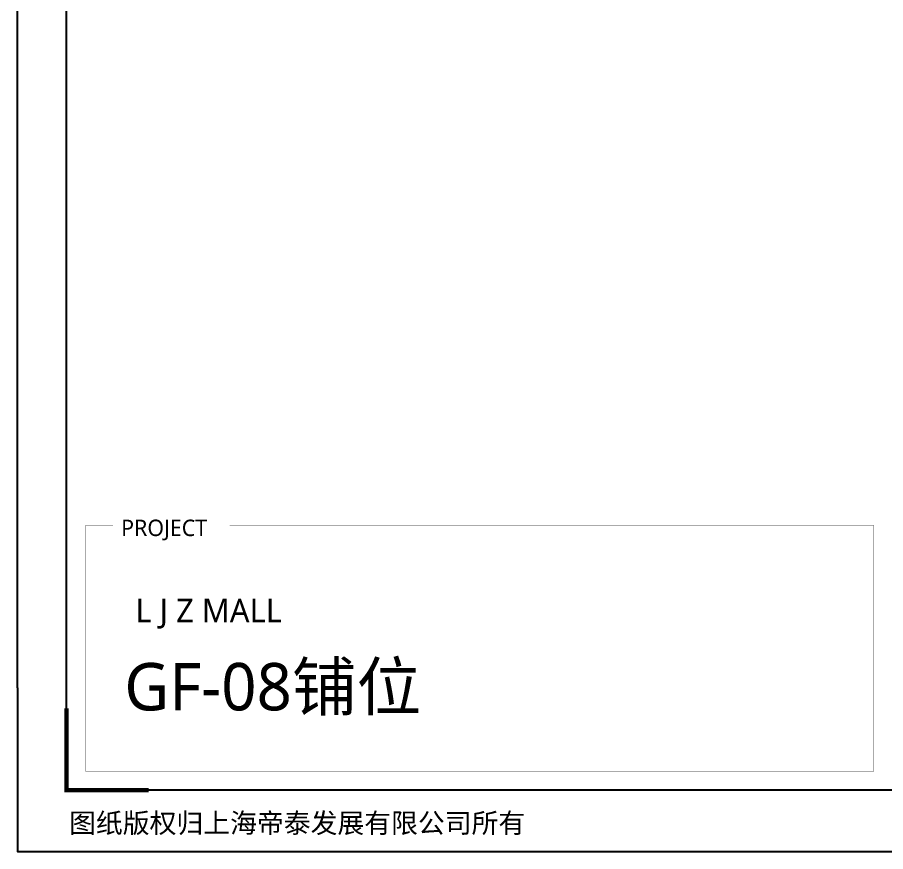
# Model space of a CAD drawing. Header units: millimetres. Extents: x 3194672 to 3318312, y -1629353 to -1194015.
# Drawn here: x 3194672 to 3203824, y -1629353 to -1620556 of the extents above; entities that cross this region are included whole.
import ezdxf

# ---------------------------------------------------------------- set-up
doc = ezdxf.new("R2010")
doc.units = ezdxf.units.MM
doc.header["$LTSCALE"] = 1000
doc.header["$MEASUREMENT"] = 0
doc.layers.get('0').update_dxf_attribs({"linetype": 'CONTINUOUS'})
doc.styles.get("Standard").update_dxf_attribs({"font": ''})
doc.styles.get('Standard').set_extended_font_data('Microsoft YaHei')

msp = doc.modelspace()

# ---------------------------------------------------------------- linework, layer by layer
for points in [[(3194672, -1627624.8), (3194672, -1603692), (3229232, -1603692)], [(3194672, -1627624.8), (3194672, -1629352.8), (3229232, -1629352.8)]]:
    msp.add_lwpolyline(points)
msp.add_lwpolyline([(3195190.4, -1604340), (3230441.6, -1604340), (3230441.6, -1628704.8), (3195190.4, -1628704.8)], close=True)
for points, const_width in [([(3196909.2, -1625913.3), (3203700.6, -1625913.3), (3203700.6, -1628504.8), (3195390.4, -1628504.8), (3195390.4, -1625913.3), (3195680.1, -1625913.3)], 4.32), ([(3195190.4, -1627840.8), (3195190.4, -1628704.8), (3196054.4, -1628704.8)], 43.2)]:
    msp.add_lwpolyline(points, dxfattribs=dict(const_width=const_width))

# ---------------------------------------------------------------- texts
for s, height, p in [('PROJECT', 172.8, (3195766, -1626025.1)), ('图纸版权归上海帝泰发展有限公司所有', 207.36, (3195216.9, -1629155))]:
    msp.add_text(s, height=height).set_placement(p)
at = {"insert": (3195916.1, -1626685.6), "char_height": 250, "attachment_point": 1}
msp.add_mtext_dynamic_manual_height_columns('L J Z MALL', width=6808.082, gutter_width=1, heights=[0], dxfattribs=at)
msp.add_attdef('GF-08铺位', (3195799, -1627863.6), '###############', height=500)

doc.saveas('drawing.dxf')
